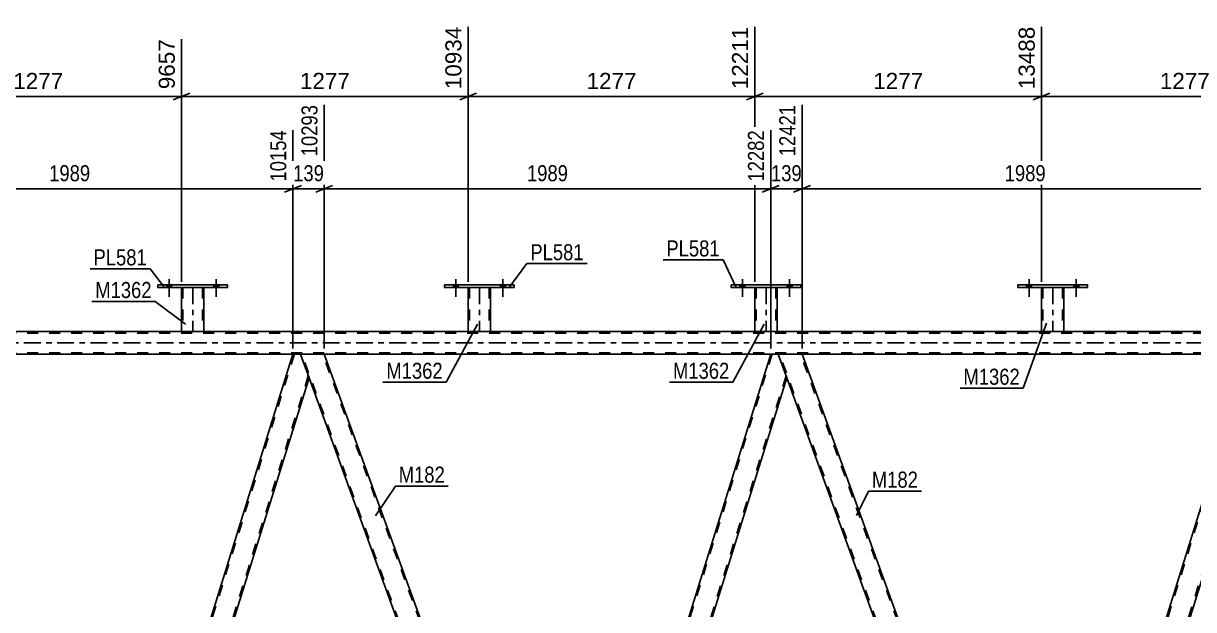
# Model space of a CAD drawing. Header units: millimetres. Extents: x 0 to 841, y 0 to 594.
# Drawn here: x 390.7 to 599.3, y 374.9 to 479.3 of the extents above; entities that cross this region are included whole.
import ezdxf

# ---------------------------------------------------------------- set-up
doc = ezdxf.new("R2010")
doc.units = ezdxf.units.MM
doc.linetypes.add('DXK_LINE_DOT2', pattern=[3.9198, 1.9599, -1.9599])
doc.linetypes.add('DXK_LINE_DOT3', pattern=[5.9187, 2.979, -0.9799, 0.9799, -0.9799])
doc.styles.add('Arial', font='ARIAL.TTF', dxfattribs={"height": 0.2})
doc.styles.add('Arial Narrow', font='ARIALN.TTF', dxfattribs={"height": 0.2})

# ---------------------------------------------------------------- blocks, each defined once
blk = doc.blocks.new('Bolt-203723749-4633 - 4631')
at = {"linetype": 'Continuous'}
for points in [[(569.51, 432.25), (570.39, 432.25), (570.39, 432.73), (569.51, 432.73)], [(577.91, 432.25), (578.79, 432.25), (578.79, 432.73), (577.91, 432.73)]]:
    blk.add_hatch(color=1, dxfattribs=at).paths.add_polyline_path(points)
at = {"color": 1, "linetype": 'Continuous'}
for p, q in [((569.51, 432.73), (569.51, 432.25)), ((569.95, 433.73), (569.95, 430.61)), ((570.39, 432.73), (570.39, 432.25)), ((577.91, 432.73), (577.91, 432.25)), ((578.35, 433.73), (578.35, 430.61)), ((578.79, 432.73), (578.79, 432.25))]:
    blk.add_line(p, q, dxfattribs=at)
blk = doc.blocks.new('Bolt-203723749-4634 - 4631')
at = {"linetype": 'Continuous'}
for points in [[(569.51, 432.25), (570.39, 432.25), (570.39, 432.73), (569.51, 432.73)], [(577.91, 432.25), (578.79, 432.25), (578.79, 432.73), (577.91, 432.73)]]:
    blk.add_hatch(color=1, dxfattribs=at).paths.add_polyline_path(points)
at = {"color": 1, "linetype": 'Continuous'}
for p, q in [((569.51, 432.73), (569.51, 432.25)), ((569.95, 433.73), (569.95, 430.61)), ((570.39, 432.73), (570.39, 432.25)), ((577.91, 432.73), (577.91, 432.25)), ((578.35, 433.73), (578.35, 430.61)), ((578.79, 432.73), (578.79, 432.25))]:
    blk.add_line(p, q, dxfattribs=at)
blk = doc.blocks.new('Bolt-203723749-4636 - 4631')
at = {"linetype": 'Continuous'}
for points in [[(467.35, 432.24), (468.23, 432.24), (468.23, 432.72), (467.35, 432.72)], [(475.75, 432.24), (476.63, 432.24), (476.63, 432.72), (475.75, 432.72)]]:
    blk.add_hatch(color=1, dxfattribs=at).paths.add_polyline_path(points)
at = {"color": 1, "linetype": 'Continuous'}
for p, q in [((467.35, 432.72), (467.35, 432.24)), ((467.79, 433.72), (467.79, 430.6)), ((468.23, 432.72), (468.23, 432.24)), ((475.75, 432.72), (475.75, 432.24)), ((476.19, 433.72), (476.19, 430.6)), ((476.63, 432.72), (476.63, 432.24))]:
    blk.add_line(p, q, dxfattribs=at)
blk = doc.blocks.new('Bolt-203723749-4637 - 4631')
at = {"linetype": 'Continuous'}
for points in [[(467.35, 432.24), (468.23, 432.24), (468.23, 432.72), (467.35, 432.72)], [(475.75, 432.24), (476.63, 432.24), (476.63, 432.72), (475.75, 432.72)]]:
    blk.add_hatch(color=1, dxfattribs=at).paths.add_polyline_path(points)
at = {"color": 1, "linetype": 'Continuous'}
for p, q in [((467.35, 432.72), (467.35, 432.24)), ((467.79, 433.72), (467.79, 430.6)), ((468.23, 432.72), (468.23, 432.24)), ((475.75, 432.72), (475.75, 432.24)), ((476.19, 433.72), (476.19, 430.6)), ((476.63, 432.72), (476.63, 432.24))]:
    blk.add_line(p, q, dxfattribs=at)
blk = doc.blocks.new('Part-203723749-4702 - 4631')
at = {"color": 2, "linetype": 'Continuous'}
for p, q in [((572.15, 432.25), (572.15, 424.41)), ((576.15, 432.25), (576.15, 424.41)), ((572.15, 424.41), (576.15, 424.41))]:
    blk.add_line(p, q, dxfattribs=at)
at = {"color": 7, "linetype": 'DXK_LINE_DOT2'}
for p, q in [((572.15, 432.25), (576.15, 432.25)), ((572.15, 432.25), (572.15, 432.25)), ((572.15, 432.25), (572.15, 432.25)), ((572.39, 432.25), (572.39, 424.41)), ((575.91, 432.25), (575.91, 424.41)), ((576.15, 432.25), (576.15, 432.25)), ((576.15, 432.25), (576.15, 432.25)), ((575.9, 424.41), (575.86, 424.41)), ((575.86, 424.41), (575.9, 424.41)), ((575.91, 424.41), (575.9, 424.41)), ((575.9, 424.41), (575.91, 424.41))]:
    blk.add_line(p, q, dxfattribs=at)
at = {"color": 7, "linetype": 'DXK_LINE_DOT3'}
blk.add_line((574.15, 432.25), (574.15, 424.41), dxfattribs=at)
blk = doc.blocks.new('Bolt-203723749-4638 - 4631')
at = {"linetype": 'Continuous'}
for points in [[(518.43, 432.24), (519.31, 432.24), (519.31, 432.72), (518.43, 432.72)], [(526.83, 432.24), (527.71, 432.24), (527.71, 432.72), (526.83, 432.72)]]:
    blk.add_hatch(color=1, dxfattribs=at).paths.add_polyline_path(points)
at = {"color": 1, "linetype": 'Continuous'}
for p, q in [((518.43, 432.72), (518.43, 432.24)), ((518.87, 433.72), (518.87, 430.6)), ((519.31, 432.72), (519.31, 432.24)), ((526.83, 432.72), (526.83, 432.24)), ((527.27, 433.72), (527.27, 430.6)), ((527.71, 432.72), (527.71, 432.24))]:
    blk.add_line(p, q, dxfattribs=at)
blk = doc.blocks.new('Bolt-203723749-4641 - 4631')
at = {"linetype": 'Continuous'}
for points in [[(416.27, 432.24), (417.15, 432.24), (417.15, 432.72), (416.27, 432.72)], [(424.67, 432.24), (425.55, 432.24), (425.55, 432.72), (424.67, 432.72)]]:
    blk.add_hatch(color=1, dxfattribs=at).paths.add_polyline_path(points)
at = {"color": 1, "linetype": 'Continuous'}
for p, q in [((416.27, 432.72), (416.27, 432.24)), ((416.71, 433.72), (416.71, 430.6)), ((417.15, 432.72), (417.15, 432.24)), ((424.67, 432.72), (424.67, 432.24)), ((425.11, 433.72), (425.11, 430.6)), ((425.55, 432.72), (425.55, 432.24))]:
    blk.add_line(p, q, dxfattribs=at)
blk = doc.blocks.new('Bolt-203723749-4642 - 4631')
at = {"linetype": 'Continuous'}
for points in [[(416.27, 432.24), (417.15, 432.24), (417.15, 432.72), (416.27, 432.72)], [(424.67, 432.24), (425.55, 432.24), (425.55, 432.72), (424.67, 432.72)]]:
    blk.add_hatch(color=1, dxfattribs=at).paths.add_polyline_path(points)
at = {"color": 1, "linetype": 'Continuous'}
for p, q in [((416.27, 432.72), (416.27, 432.24)), ((416.71, 433.72), (416.71, 430.6)), ((417.15, 432.72), (417.15, 432.24)), ((424.67, 432.72), (424.67, 432.24)), ((425.11, 433.72), (425.11, 430.6)), ((425.55, 432.72), (425.55, 432.24))]:
    blk.add_line(p, q, dxfattribs=at)
blk = doc.blocks.new('Part-203723749-4707 - 4631')
at = {"color": 7, "linetype": 'DXK_LINE_DOT2'}
for p, q in [((469.99, 432.25), (473.99, 432.25)), ((469.99, 432.24), (469.99, 432.25)), ((469.99, 432.25), (469.99, 432.24)), ((470.23, 432.25), (470.23, 424.41)), ((473.75, 432.25), (473.75, 424.41)), ((473.99, 432.25), (473.99, 432.24)), ((473.99, 432.24), (473.99, 432.25)), ((473.73, 424.41), (473.7, 424.41)), ((473.7, 424.41), (473.73, 424.41)), ((473.75, 424.41), (473.73, 424.41)), ((473.73, 424.41), (473.75, 424.41))]:
    blk.add_line(p, q, dxfattribs=at)
at = {"color": 2, "linetype": 'Continuous'}
for p, q in [((469.99, 432.24), (469.99, 424.41)), ((473.99, 432.24), (473.99, 424.41)), ((469.99, 424.41), (473.99, 424.41))]:
    blk.add_line(p, q, dxfattribs=at)
at = {"color": 7, "linetype": 'DXK_LINE_DOT3'}
blk.add_line((471.99, 432.25), (471.99, 424.41), dxfattribs=at)
blk = doc.blocks.new('Bolt-203723749-4681 - 4631')
at = {"linetype": 'Continuous'}
for points in [[(518.43, 432.24), (519.31, 432.24), (519.31, 432.72), (518.43, 432.72)], [(526.83, 432.24), (527.71, 432.24), (527.71, 432.72), (526.83, 432.72)]]:
    blk.add_hatch(color=1, dxfattribs=at).paths.add_polyline_path(points)
at = {"color": 1, "linetype": 'Continuous'}
for p, q in [((518.43, 432.72), (518.43, 432.24)), ((518.87, 433.72), (518.87, 430.6)), ((519.31, 432.72), (519.31, 432.24)), ((526.83, 432.72), (526.83, 432.24)), ((527.27, 433.72), (527.27, 430.6)), ((527.71, 432.72), (527.71, 432.24))]:
    blk.add_line(p, q, dxfattribs=at)
blk = doc.blocks.new('Part-203723749-4746 - 4631')
at = {"color": 2, "linetype": 'Continuous'}
for p, q in [((444.34, 420.4), (440.09, 420.4)), ((444.34, 420.4), (486.71, 304.01)), ((482.45, 304.01), (441.63, 416.15))]:
    blk.add_line(p, q, dxfattribs=at)
at = {"color": 7, "linetype": 'DXK_LINE_DOT2'}
for p, q in [((440.09, 420.4), (441.63, 416.15)), ((484.46, 299.18), (440.34, 420.4)), ((488.21, 299.18), (444.09, 420.4)), ((484.21, 299.18), (482.45, 304.01)), ((488.46, 299.18), (486.71, 304.01)), ((488.46, 299.18), (484.21, 299.18))]:
    blk.add_line(p, q, dxfattribs=at)
blk = doc.blocks.new('Part-203723749-4751 - 4631')
at = {"color": 2, "linetype": 'Continuous'}
for p, q in [((438.77, 420.4), (402.07, 302.65)), ((440.09, 420.4), (438.77, 420.4)), ((441.63, 416.15), (440.09, 420.4)), ((441.63, 416.15), (405.17, 299.18)), ((403.33, 299.18), (402.07, 302.65))]:
    blk.add_line(p, q, dxfattribs=at)
at = {"color": 7, "linetype": 'DXK_LINE_DOT2'}
for p, q in [((439.02, 420.4), (402.2, 302.28)), ((441.5, 416.53), (404.92, 299.18)), ((405.17, 299.18), (403.33, 299.18))]:
    blk.add_line(p, q, dxfattribs=at)
blk = doc.blocks.new('Part-203723749-4790 - 4631')
at = {"color": 2, "linetype": 'Continuous'}
for p, q in [((567.95, 432.25), (567.95, 432.73)), ((567.95, 432.73), (580.35, 432.73)), ((580.35, 432.25), (567.95, 432.25)), ((580.35, 432.73), (580.35, 432.25))]:
    blk.add_line(p, q, dxfattribs=at)
blk = doc.blocks.new('Part-203723749-4962 - 4631')
at = {"color": 2, "linetype": 'Continuous'}
for p, q in [((465.79, 432.24), (465.79, 432.72)), ((465.79, 432.72), (478.19, 432.72)), ((478.19, 432.24), (465.79, 432.24)), ((478.19, 432.72), (478.19, 432.24))]:
    blk.add_line(p, q, dxfattribs=at)
blk = doc.blocks.new('Part-203723749-4859 - 4631')
at = {"color": 2, "linetype": 'Continuous'}
for p, q in [((525.22, 420.4), (529.48, 420.4)), ((529.48, 420.4), (572.33, 302.65)), ((569.34, 299.18), (526.77, 416.15))]:
    blk.add_line(p, q, dxfattribs=at)
at = {"color": 7, "linetype": 'DXK_LINE_DOT2'}
for p, q in [((526.77, 416.15), (525.22, 420.4)), ((569.6, 299.18), (525.48, 420.4)), ((573.34, 299.18), (529.22, 420.4)), ((573.6, 299.18), (572.33, 302.65)), ((573.6, 299.18), (569.34, 299.18))]:
    blk.add_line(p, q, dxfattribs=at)
blk = doc.blocks.new('Part-203723749-4911 - 4631')
at = {"color": 2, "linetype": 'Continuous'}
for p, q in [((609.04, 420.4), (572.33, 302.65)), ((610.35, 420.4), (609.04, 420.4)), ((611.9, 416.15), (610.35, 420.4)), ((611.9, 416.15), (575.44, 299.18)), ((573.6, 299.18), (572.33, 302.65))]:
    blk.add_line(p, q, dxfattribs=at)
at = {"color": 7, "linetype": 'DXK_LINE_DOT2'}
for p, q in [((609.29, 420.4), (572.47, 302.28)), ((611.77, 416.53), (575.19, 299.18)), ((575.44, 299.18), (573.6, 299.18))]:
    blk.add_line(p, q, dxfattribs=at)
blk = doc.blocks.new('Part-203723749-4932 - 4631')
at = {"color": 7, "linetype": 'DXK_LINE_DOT2'}
for p, q in [((521.07, 432.25), (525.07, 432.25)), ((521.07, 432.24), (521.07, 432.25)), ((521.07, 432.25), (521.07, 432.24)), ((521.31, 432.25), (521.31, 424.41)), ((524.83, 432.25), (524.83, 424.41)), ((525.07, 432.25), (525.07, 432.24)), ((525.07, 432.24), (525.07, 432.25)), ((524.82, 424.41), (524.78, 424.41)), ((524.78, 424.41), (524.82, 424.41)), ((524.83, 424.41), (524.82, 424.41)), ((524.82, 424.41), (524.83, 424.41))]:
    blk.add_line(p, q, dxfattribs=at)
at = {"color": 2, "linetype": 'Continuous'}
for p, q in [((521.07, 432.24), (521.07, 424.41)), ((525.07, 432.24), (525.07, 424.41)), ((521.07, 424.41), (525.07, 424.41))]:
    blk.add_line(p, q, dxfattribs=at)
at = {"color": 7, "linetype": 'DXK_LINE_DOT3'}
blk.add_line((523.07, 432.25), (523.07, 424.41), dxfattribs=at)
blk = doc.blocks.new('Part-203723749-4937 - 4631')
at = {"color": 2, "linetype": 'Continuous'}
for p, q in [((516.87, 432.24), (516.87, 432.72)), ((516.87, 432.72), (529.27, 432.72)), ((529.27, 432.24), (516.87, 432.24)), ((529.27, 432.72), (529.27, 432.24))]:
    blk.add_line(p, q, dxfattribs=at)
blk = doc.blocks.new('Part-203723749-4952 - 4631')
at = {"color": 2, "linetype": 'Continuous'}
for p, q in [((414.71, 432.24), (414.71, 432.72)), ((414.71, 432.72), (427.11, 432.72)), ((427.11, 432.24), (414.71, 432.24)), ((427.11, 432.72), (427.11, 432.24))]:
    blk.add_line(p, q, dxfattribs=at)
blk = doc.blocks.new('Part-203723749-4992 - 4631')
at = {"color": 7, "linetype": 'DXK_LINE_DOT2'}
for p, q in [((418.91, 432.25), (422.91, 432.25)), ((418.91, 432.24), (418.91, 432.25)), ((418.91, 432.25), (418.91, 432.24)), ((419.15, 432.25), (419.15, 424.41)), ((422.67, 432.25), (422.67, 424.41)), ((422.91, 432.25), (422.91, 432.24)), ((422.91, 432.24), (422.91, 432.25)), ((422.65, 424.41), (422.62, 424.41)), ((422.62, 424.41), (422.65, 424.41)), ((422.67, 424.41), (422.65, 424.41)), ((422.65, 424.41), (422.67, 424.41))]:
    blk.add_line(p, q, dxfattribs=at)
at = {"color": 2, "linetype": 'Continuous'}
for p, q in [((418.91, 432.24), (418.91, 424.41)), ((422.91, 432.24), (422.91, 424.41)), ((418.91, 424.41), (422.91, 424.41))]:
    blk.add_line(p, q, dxfattribs=at)
at = {"color": 7, "linetype": 'DXK_LINE_DOT3'}
blk.add_line((420.91, 432.25), (420.91, 424.41), dxfattribs=at)
blk = doc.blocks.new('Part-203723749-5023 - 4631')
at = {"color": 2, "linetype": 'Continuous'}
for p, q in [((354.95, 420.4), (359.21, 420.4)), ((359.21, 420.4), (402.07, 302.65)), ((399.07, 299.18), (356.5, 416.15))]:
    blk.add_line(p, q, dxfattribs=at)
at = {"color": 7, "linetype": 'DXK_LINE_DOT2'}
for p, q in [((356.5, 416.15), (354.95, 420.4)), ((399.33, 299.18), (355.21, 420.4)), ((403.07, 299.18), (358.95, 420.4)), ((403.33, 299.18), (402.07, 302.65)), ((403.33, 299.18), (399.07, 299.18))]:
    blk.add_line(p, q, dxfattribs=at)
blk = doc.blocks.new('Part-203723749-5028 - 4631')
at = {"color": 7, "linetype": 'DXK_LINE_DOT2'}
for p, q in [((524.15, 420.4), (487.34, 302.28)), ((526.63, 416.53), (490.06, 299.18)), ((487.62, 304.01), (487.2, 302.65)), ((488.46, 299.18), (487.2, 302.65)), ((491.81, 304.01), (490.31, 299.18)), ((490.31, 299.18), (488.46, 299.18))]:
    blk.add_line(p, q, dxfattribs=at)
at = {"color": 2, "linetype": 'Continuous'}
for p, q in [((523.9, 420.4), (487.62, 304.01)), ((525.22, 420.4), (523.9, 420.4)), ((526.77, 416.15), (525.22, 420.4)), ((526.77, 416.15), (491.81, 304.01))]:
    blk.add_line(p, q, dxfattribs=at)
blk = doc.blocks.new('Part-203723749-5067 - 4631')
at = {"color": 2, "linetype": 'Continuous'}
for p, q in [((754.01, 424.4), (47.55, 424.4)), ((438.77, 420.4), (359.21, 420.4)), ((523.9, 420.4), (444.34, 420.4)), ((609.04, 420.4), (529.48, 420.4))]:
    blk.add_line(p, q, dxfattribs=at)
at = {"color": 7, "linetype": 'DXK_LINE_DOT2'}
for p, q in [((754.01, 424.16), (47.55, 424.16)), ((754.01, 420.64), (47.55, 420.64)), ((444.34, 420.4), (438.77, 420.4)), ((529.48, 420.4), (523.9, 420.4))]:
    blk.add_line(p, q, dxfattribs=at)
at = {"color": 7, "linetype": 'DXK_LINE_DOT3'}
blk.add_line((47.55, 422.4), (754.01, 422.4), dxfattribs=at)
blk = doc.blocks.new('StraightDimension-203723749-5397 - 4631')
at = {"color": 7, "linetype": 'Continuous'}
for p, q in [((529.48, 421.4), (529.48, 464.78)), ((523.9, 421.4), (523.9, 460.28)), ((522.4, 449.24), (525.4, 450.44)), ((530.98, 450.44), (527.98, 449.24)), ((523.9, 449.84), (529.48, 449.84))]:
    blk.add_line(p, q, dxfattribs=at)
at = {"color": 0}
blk.add_wipeout([(530.03, 450.59), (530.03, 454.79), (523.35, 454.79), (523.35, 450.59)], dxfattribs=at)
at = {"color": 0, "linetype": 'Continuous'}
blk.add_wipeout([(528.88, 465.38), (524.68, 465.38), (524.68, 455.04), (528.88, 455.04)], dxfattribs=at)
at = {"color": 3, "linetype": 'Continuous', "style": 'Arial Narrow'}
blk.add_text('12421', height=2.863, rotation=90.0002, dxfattribs=at).set_placement((528.28, 455.64))
at = {"color": 3, "style": 'Arial Narrow'}
blk.add_text('139', height=2.863, dxfattribs=at).set_placement((523.95, 451.19))
blk = doc.blocks.new('StraightDimension-203723749-5469 - 4631')
at = {"color": 7, "linetype": 'Continuous'}
for p, q in [((359.21, 421.4), (359.21, 462.96)), ((438.77, 421.4), (438.77, 460.28)), ((360.71, 450.44), (357.71, 449.24)), ((437.27, 449.24), (440.27, 450.44)), ((359.21, 449.84), (438.77, 449.84))]:
    blk.add_line(p, q, dxfattribs=at)
at = {"color": 0, "linetype": 'Continuous'}
blk.add_wipeout([(438.17, 460.88), (433.97, 460.88), (433.97, 450.54), (438.17, 450.54)], dxfattribs=at)
at = {"color": 0}
blk.add_wipeout([(403.24, 450.59), (403.24, 454.79), (394.73, 454.79), (394.73, 450.59)], dxfattribs=at)
at = {"color": 3, "linetype": 'Continuous', "style": 'Arial Narrow'}
blk.add_text('10154', height=2.863, rotation=90.0002, dxfattribs=at).set_placement((437.57, 451.14))
at = {"color": 3, "style": 'Arial Narrow'}
blk.add_text('1989', height=2.863, dxfattribs=at).set_placement((395.33, 451.19))
blk = doc.blocks.new('StraightDimension-203723749-5203 - 4631')
at = {"color": 7, "linetype": 'Continuous'}
for p, q in [((469.99, 433.25), (469.99, 478.7)), ((418.91, 433.25), (418.91, 476.48)), ((420.41, 466.88), (417.41, 465.68)), ((418.91, 466.28), (469.99, 466.28)), ((468.49, 465.68), (471.49, 466.88))]:
    blk.add_line(p, q, dxfattribs=at)
at = {"color": 0, "linetype": 'Continuous'}
blk.add_wipeout([(469.39, 479.3), (465.19, 479.3), (465.19, 466.98), (469.39, 466.98)], dxfattribs=at)
at = {"color": 0}
blk.add_wipeout([(449.5, 467.03), (449.5, 471.23), (439.41, 471.23), (439.41, 467.03)], dxfattribs=at)
at = {"color": 3, "linetype": 'Continuous', "style": 'Arial'}
blk.add_text('10934', height=2.865, rotation=90.0002, dxfattribs=at).set_placement((468.79, 467.58))
at = {"color": 3, "style": 'Arial'}
blk.add_text('1277', height=2.865, dxfattribs=at).set_placement((440.01, 467.63))
blk = doc.blocks.new('StraightDimension-203723749-5193 - 4631')
at = {"color": 7, "linetype": 'Continuous'}
for p, q in [((367.83, 433.25), (367.83, 476.48)), ((418.91, 433.25), (418.91, 476.48)), ((369.33, 466.88), (366.33, 465.68)), ((367.83, 466.28), (418.91, 466.28)), ((417.41, 465.68), (420.41, 466.88))]:
    blk.add_line(p, q, dxfattribs=at)
at = {"color": 0, "linetype": 'Continuous'}
blk.add_wipeout([(418.31, 477.08), (414.11, 477.08), (414.11, 466.98), (418.31, 466.98)], dxfattribs=at)
at = {"color": 0}
blk.add_wipeout([(398.42, 467.03), (398.42, 471.23), (388.33, 471.23), (388.33, 467.03)], dxfattribs=at)
at = {"color": 3, "linetype": 'Continuous', "style": 'Arial'}
blk.add_text('9657', height=2.865, rotation=90.0002, dxfattribs=at).set_placement((417.71, 467.58))
at = {"color": 3, "style": 'Arial'}
blk.add_text('1277', height=2.865, dxfattribs=at).set_placement((388.93, 467.63))
blk = doc.blocks.new('StraightDimension-203723749-5213 - 4631')
at = {"color": 7, "linetype": 'Continuous'}
for p, q in [((469.99, 433.25), (469.99, 478.7)), ((521.07, 433.25), (521.07, 478.7)), ((471.49, 466.88), (468.49, 465.68)), ((469.99, 466.28), (521.07, 466.28)), ((519.57, 465.68), (522.57, 466.88))]:
    blk.add_line(p, q, dxfattribs=at)
at = {"color": 0, "linetype": 'Continuous'}
blk.add_wipeout([(520.47, 479.3), (516.27, 479.3), (516.27, 466.98), (520.47, 466.98)], dxfattribs=at)
at = {"color": 0}
blk.add_wipeout([(500.58, 467.03), (500.58, 471.23), (490.49, 471.23), (490.49, 467.03)], dxfattribs=at)
at = {"color": 3, "linetype": 'Continuous', "style": 'Arial'}
blk.add_text('12211', height=2.865, rotation=90.0002, dxfattribs=at).set_placement((519.87, 467.58))
at = {"color": 3, "style": 'Arial'}
blk.add_text('1277', height=2.865, dxfattribs=at).set_placement((491.09, 467.63))
blk = doc.blocks.new('StraightDimension-203723749-5223 - 4631')
at = {"color": 7, "linetype": 'Continuous'}
for p, q in [((521.07, 433.25), (521.07, 478.7)), ((572.15, 433.25), (572.15, 478.7)), ((522.57, 466.88), (519.57, 465.68)), ((521.07, 466.28), (572.15, 466.28)), ((570.65, 465.68), (573.65, 466.88))]:
    blk.add_line(p, q, dxfattribs=at)
at = {"color": 0, "linetype": 'Continuous'}
blk.add_wipeout([(571.55, 479.3), (567.35, 479.3), (567.35, 466.98), (571.55, 466.98)], dxfattribs=at)
at = {"color": 0}
blk.add_wipeout([(551.66, 467.03), (551.66, 471.23), (541.57, 471.23), (541.57, 467.03)], dxfattribs=at)
at = {"color": 3, "linetype": 'Continuous', "style": 'Arial'}
blk.add_text('13488', height=2.865, rotation=90.0002, dxfattribs=at).set_placement((570.95, 467.58))
at = {"color": 3, "style": 'Arial'}
blk.add_text('1277', height=2.865, dxfattribs=at).set_placement((542.17, 467.63))
blk = doc.blocks.new('StraightDimension-203723749-5233 - 4631')
at = {"color": 7, "linetype": 'Continuous'}
for p, q in [((572.15, 433.25), (572.15, 478.7)), ((623.23, 433.25), (623.23, 478.7)), ((573.65, 466.88), (570.65, 465.68)), ((572.15, 466.28), (623.23, 466.28)), ((621.73, 465.68), (624.73, 466.88))]:
    blk.add_line(p, q, dxfattribs=at)
at = {"color": 0, "linetype": 'Continuous'}
blk.add_wipeout([(622.63, 479.3), (618.43, 479.3), (618.43, 466.98), (622.63, 466.98)], dxfattribs=at)
at = {"color": 0}
blk.add_wipeout([(602.74, 467.03), (602.74, 471.23), (592.65, 471.23), (592.65, 467.03)], dxfattribs=at)
at = {"color": 3, "linetype": 'Continuous', "style": 'Arial'}
blk.add_text('14765', height=2.865, rotation=90.0002, dxfattribs=at).set_placement((622.03, 467.58))
at = {"color": 3, "style": 'Arial'}
blk.add_text('1277', height=2.865, dxfattribs=at).set_placement((593.25, 467.63))
blk = doc.blocks.new('StraightDimension-203723749-5373 - 4631')
at = {"color": 7, "linetype": 'Continuous'}
for p, q in [((529.48, 421.4), (529.48, 464.78)), ((609.04, 421.4), (609.04, 460.28)), ((530.98, 450.44), (527.98, 449.24)), ((607.54, 449.24), (610.54, 450.44)), ((529.48, 449.84), (609.04, 449.84))]:
    blk.add_line(p, q, dxfattribs=at)
at = {"color": 0, "linetype": 'Continuous'}
blk.add_wipeout([(608.44, 460.88), (604.24, 460.88), (604.24, 450.54), (608.44, 450.54)], dxfattribs=at)
at = {"color": 0}
blk.add_wipeout([(573.51, 450.59), (573.51, 454.79), (565, 454.79), (565, 450.59)], dxfattribs=at)
at = {"color": 3, "linetype": 'Continuous', "style": 'Arial Narrow'}
blk.add_text('14410', height=2.863, rotation=90.0002, dxfattribs=at).set_placement((607.84, 451.14))
at = {"color": 3, "style": 'Arial Narrow'}
blk.add_text('1989', height=2.863, dxfattribs=at).set_placement((565.6, 451.19))
blk = doc.blocks.new('StraightDimension-203723749-5421 - 4631')
at = {"color": 7, "linetype": 'Continuous'}
for p, q in [((444.34, 421.4), (444.34, 464.78)), ((523.9, 421.4), (523.9, 460.28)), ((445.84, 450.44), (442.84, 449.24)), ((522.4, 449.24), (525.4, 450.44)), ((444.34, 449.84), (523.9, 449.84))]:
    blk.add_line(p, q, dxfattribs=at)
at = {"color": 0, "linetype": 'Continuous'}
blk.add_wipeout([(523.3, 460.88), (519.1, 460.88), (519.1, 450.54), (523.3, 450.54)], dxfattribs=at)
at = {"color": 0}
blk.add_wipeout([(488.38, 450.59), (488.38, 454.79), (479.87, 454.79), (479.87, 450.59)], dxfattribs=at)
at = {"color": 3, "linetype": 'Continuous', "style": 'Arial Narrow'}
blk.add_text('12282', height=2.863, rotation=90.0002, dxfattribs=at).set_placement((522.7, 451.14))
at = {"color": 3, "style": 'Arial Narrow'}
blk.add_text('1989', height=2.863, dxfattribs=at).set_placement((480.47, 451.19))
blk = doc.blocks.new('StraightDimension-203723749-5445 - 4631')
at = {"color": 7, "linetype": 'Continuous'}
for p, q in [((444.34, 421.4), (444.34, 464.78)), ((438.77, 421.4), (438.77, 460.28)), ((437.27, 449.24), (440.27, 450.44)), ((445.84, 450.44), (442.84, 449.24)), ((438.77, 449.84), (444.34, 449.84))]:
    blk.add_line(p, q, dxfattribs=at)
at = {"color": 0}
blk.add_wipeout([(444.9, 450.59), (444.9, 454.79), (438.21, 454.79), (438.21, 450.59)], dxfattribs=at)
at = {"color": 0, "linetype": 'Continuous'}
blk.add_wipeout([(443.74, 465.38), (439.54, 465.38), (439.54, 455.04), (443.74, 455.04)], dxfattribs=at)
at = {"color": 3, "linetype": 'Continuous', "style": 'Arial Narrow'}
blk.add_text('10293', height=2.863, rotation=90.0002, dxfattribs=at).set_placement((443.14, 455.64))
at = {"color": 3, "style": 'Arial Narrow'}
blk.add_text('139', height=2.863, dxfattribs=at).set_placement((438.81, 451.19))
blk = doc.blocks.new('Mark-203723749-4698 - 4631')
at = {"color": 0}
blk.add_wipeout([(568.31, 414.94), (568.31, 417.94), (558.25, 417.94), (558.25, 414.94)], dxfattribs=at)
blk.add_wipeout([(568.31, 414.94), (568.31, 417.94), (558.25, 417.94), (558.25, 414.94)], dxfattribs=at)
at = {"color": 30, "linetype": 'Continuous'}
for p in [(573.03, 425.93), (557.65, 414.34)]:
    blk.add_line(p, (568.91, 414.34), dxfattribs=at)
at = {"color": 3, "style": 'Arial Narrow'}
blk.add_text('M1362', height=2.863, dxfattribs=at).set_placement((558.25, 414.94))
blk = doc.blocks.new('Mark-203723749-4703 - 4631')
at = {"color": 0}
blk.add_wipeout([(465.46, 416), (465.46, 419), (455.41, 419), (455.41, 416)], dxfattribs=at)
blk.add_wipeout([(465.46, 416), (465.46, 419), (455.41, 419), (455.41, 416)], dxfattribs=at)
at = {"color": 30, "linetype": 'Continuous'}
for p in [(471.66, 425.74), (454.81, 415.4)]:
    blk.add_line(p, (466.06, 415.4), dxfattribs=at)
at = {"color": 3, "style": 'Arial Narrow'}
blk.add_text('M1362', height=2.863, dxfattribs=at).set_placement((455.41, 416))
blk = doc.blocks.new('Mark-203723749-4742 - 4631')
at = {"color": 0}
blk.add_wipeout([(465.85, 397.5), (465.85, 400.5), (457.62, 400.5), (457.62, 397.5)], dxfattribs=at)
blk.add_wipeout([(465.85, 397.5), (465.85, 400.5), (457.62, 400.5), (457.62, 397.5)], dxfattribs=at)
at = {"color": 30, "linetype": 'Continuous'}
for p, q in [((453.49, 391.59), (457.02, 396.9)), ((457.02, 396.9), (466.45, 396.9))]:
    blk.add_line(p, q, dxfattribs=at)
at = {"color": 3, "style": 'Arial Narrow'}
blk.add_text('M182', height=2.863, dxfattribs=at).set_placement((457.62, 397.5))
blk = doc.blocks.new('Mark-203723749-4928 - 4631')
at = {"color": 0}
blk.add_wipeout([(516.55, 416), (516.55, 419), (506.49, 419), (506.49, 416)], dxfattribs=at)
blk.add_wipeout([(516.55, 416), (516.55, 419), (506.49, 419), (506.49, 416)], dxfattribs=at)
at = {"color": 30, "linetype": 'Continuous'}
for p in [(522.74, 425.74), (505.89, 415.4)]:
    blk.add_line(p, (517.15, 415.4), dxfattribs=at)
at = {"color": 3, "style": 'Arial Narrow'}
blk.add_text('M1362', height=2.863, dxfattribs=at).set_placement((506.49, 416))
blk = doc.blocks.new('Mark-203723749-4855 - 4631')
at = {"color": 0}
blk.add_wipeout([(550.15, 396.61), (550.15, 399.61), (541.93, 399.61), (541.93, 396.61)], dxfattribs=at)
blk.add_wipeout([(550.15, 396.61), (550.15, 399.61), (541.93, 399.61), (541.93, 396.61)], dxfattribs=at)
at = {"color": 30, "linetype": 'Continuous'}
for p, q in [((539.2, 391.68), (541.33, 396.01)), ((541.33, 396.01), (550.75, 396.01))]:
    blk.add_line(p, q, dxfattribs=at)
at = {"color": 3, "style": 'Arial Narrow'}
blk.add_text('M182', height=2.863, dxfattribs=at).set_placement((541.93, 396.61))
blk = doc.blocks.new('Mark-203723749-4988 - 4631')
at = {"color": 0}
blk.add_wipeout([(413.59, 430.39), (413.59, 433.39), (403.54, 433.39), (403.54, 430.39)], dxfattribs=at)
blk.add_wipeout([(413.59, 430.39), (413.59, 433.39), (403.54, 433.39), (403.54, 430.39)], dxfattribs=at)
at = {"color": 30, "linetype": 'Continuous'}
for p in [(402.94, 429.79), (419.63, 425.72)]:
    blk.add_line(p, (414.19, 429.79), dxfattribs=at)
at = {"color": 3, "style": 'Arial Narrow'}
blk.add_text('M1362', height=2.863, dxfattribs=at).set_placement((403.54, 430.39))
blk = doc.blocks.new('Mark-203723749-4933 - 4631')
at = {"color": 0}
blk.add_wipeout([(514.82, 437.79), (514.82, 440.79), (505.31, 440.79), (505.31, 437.79)], dxfattribs=at)
blk.add_wipeout([(514.82, 437.79), (514.82, 440.79), (505.31, 440.79), (505.31, 437.79)], dxfattribs=at)
at = {"color": 30, "linetype": 'Continuous'}
for p in [(504.71, 437.19), (517.69, 432.41)]:
    blk.add_line(p, (515.42, 437.19), dxfattribs=at)
at = {"color": 3, "style": 'Arial Narrow'}
blk.add_text('PL581', height=2.863, dxfattribs=at).set_placement((505.31, 437.79))
blk = doc.blocks.new('Mark-203723749-4948 - 4631')
at = {"color": 0}
blk.add_wipeout([(412.73, 436.2), (412.73, 439.2), (403.23, 439.2), (403.23, 436.2)], dxfattribs=at)
blk.add_wipeout([(412.73, 436.2), (412.73, 439.2), (403.23, 439.2), (403.23, 436.2)], dxfattribs=at)
at = {"color": 30, "linetype": 'Continuous'}
for p in [(402.63, 435.6), (415.85, 432.24)]:
    blk.add_line(p, (413.33, 435.6), dxfattribs=at)
at = {"color": 3, "style": 'Arial Narrow'}
blk.add_text('PL581', height=2.863, dxfattribs=at).set_placement((403.23, 436.2))
blk = doc.blocks.new('Mark-203723749-4958 - 4631')
at = {"color": 0}
blk.add_wipeout([(490.58, 437.12), (490.58, 440.12), (481.07, 440.12), (481.07, 437.12)], dxfattribs=at)
blk.add_wipeout([(490.58, 437.12), (490.58, 440.12), (481.07, 440.12), (481.07, 437.12)], dxfattribs=at)
at = {"color": 30, "linetype": 'Continuous'}
for p, q in [((477.31, 432.24), (480.47, 436.52)), ((480.47, 436.52), (491.18, 436.52))]:
    blk.add_line(p, q, dxfattribs=at)
at = {"color": 3, "style": 'Arial Narrow'}
blk.add_text('PL581', height=2.863, dxfattribs=at).set_placement((481.07, 437.12))

msp = doc.modelspace()

# ---------------------------------------------------------------- block references
for name in ['Part-203723749-4952 - 4631', 'Bolt-203723749-4641 - 4631', 'Bolt-203723749-4642 - 4631', 'Part-203723749-4992 - 4631', 'Part-203723749-4962 - 4631', 'Bolt-203723749-4636 - 4631', 'Bolt-203723749-4637 - 4631', 'Part-203723749-4707 - 4631', 'Part-203723749-4937 - 4631', 'Bolt-203723749-4638 - 4631', 'Bolt-203723749-4681 - 4631', 'Part-203723749-4932 - 4631', 'Part-203723749-4790 - 4631', 'Bolt-203723749-4633 - 4631', 'Bolt-203723749-4634 - 4631', 'Part-203723749-4702 - 4631', 'Part-203723749-5067 - 4631', 'Part-203723749-5023 - 4631', 'Part-203723749-4751 - 4631', 'Part-203723749-4746 - 4631', 'Part-203723749-5028 - 4631', 'Part-203723749-4859 - 4631', 'Part-203723749-4911 - 4631']:
    msp.add_blockref(name, (0, 0))

# ---------------------------------------------------------------- next in the draw order: block references
for name in ['StraightDimension-203723749-5397 - 4631', 'StraightDimension-203723749-5469 - 4631', 'Mark-203723749-4742 - 4631', 'Mark-203723749-4855 - 4631']:
    msp.add_blockref(name, (0, 0))

# ---------------------------------------------------------------- next in the draw order: block references
msp.add_blockref('StraightDimension-203723749-5203 - 4631', (0, 0))

# ---------------------------------------------------------------- next in the draw order: block references
for name in ['StraightDimension-203723749-5213 - 4631', 'StraightDimension-203723749-5193 - 4631']:
    msp.add_blockref(name, (0, 0))

# ---------------------------------------------------------------- next in the draw order: block references
for name in ['StraightDimension-203723749-5223 - 4631', 'Mark-203723749-4988 - 4631']:
    msp.add_blockref(name, (0, 0))

# ---------------------------------------------------------------- next in the draw order: block references
for name in ['StraightDimension-203723749-5233 - 4631', 'StraightDimension-203723749-5421 - 4631', 'Mark-203723749-4948 - 4631']:
    msp.add_blockref(name, (0, 0))

# ---------------------------------------------------------------- next in the draw order: block references
for name in ['StraightDimension-203723749-5445 - 4631', 'StraightDimension-203723749-5373 - 4631', 'Mark-203723749-4958 - 4631', 'Mark-203723749-4933 - 4631', 'Mark-203723749-4703 - 4631', 'Mark-203723749-4928 - 4631']:
    msp.add_blockref(name, (0, 0))

# ---------------------------------------------------------------- next in the draw order: block references
msp.add_blockref('Mark-203723749-4698 - 4631', (0, 0))

doc.saveas('drawing.dxf')
